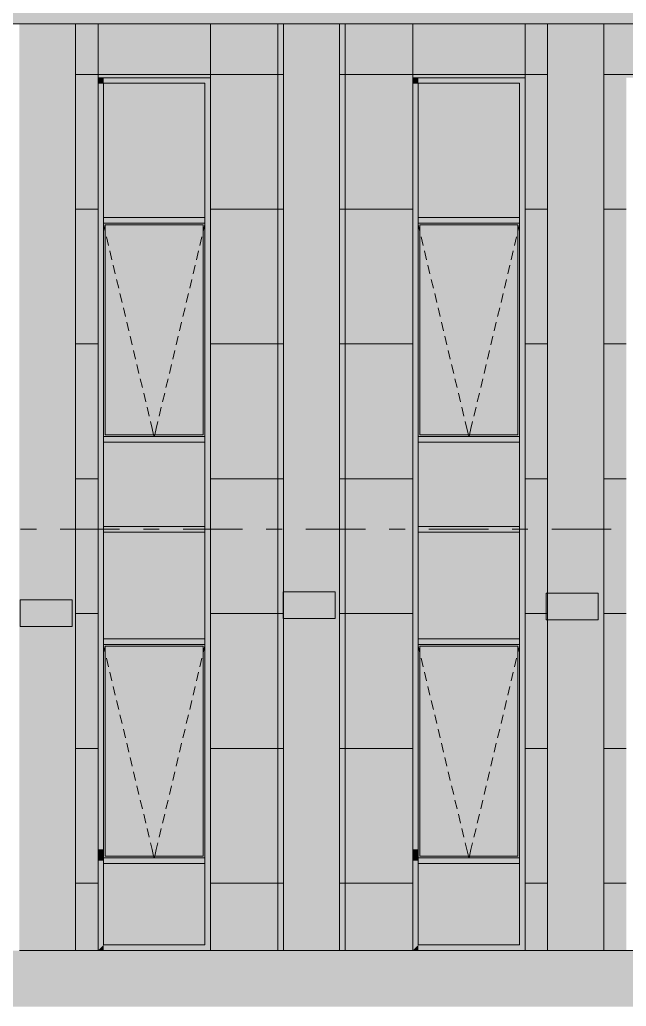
# Model space of a CAD drawing. Header units: millimetres. Extents: x 1499747 to 4230374, y -28481 to 441852.
# Drawn here: x 4028445 to 4033842, y 399932 to 408714 of the extents above; entities that cross this region are included whole.
import ezdxf

# ---------------------------------------------------------------- set-up
doc = ezdxf.new("R2010")
doc.units = ezdxf.units.MM
doc.header["$MEASUREMENT"] = 0
doc.layers.add('Чертеж и Рисунок', color=7, linetype='Continuous')

msp = doc.modelspace()

# ---------------------------------------------------------------- hatches: boundary and pattern name
at = {"layer": 'Чертеж и Рисунок', "linetype": 'Continuous', "lineweight": 0, "true_color": 0x2e2e2e}
for points in [[(4021241.97294, 409278.3857), (4021241.97294, 408678.46478), (4049941.96679, 408678.46478), (4049941.96679, 409264.08568), (4049943.16679, 409264.37568), (4049943.16679, 409278.3857)], [(4029191.73509, 408198.45405), (4029142.33501, 408198.45405), (4029142.33501, 408148.45397), (4029191.73509, 408148.45397)], [(4029191.73509, 408198.45405), (4029191.73509, 408148.45397), (4030091.73646, 408148.45397), (4030141.73654, 408198.45405)], [(4030141.73654, 407218.46255), (4030141.73654, 408198.45405), (4030091.73646, 408148.45397), (4030091.73646, 407218.46255)], [(4031991.73937, 408198.45405), (4031942.33929, 408198.45405), (4031942.33929, 408148.45397), (4031991.73937, 408148.45397)], [(4031991.73937, 408198.45405), (4031991.73937, 408148.45397), (4032891.74074, 408148.45397), (4032941.74082, 408198.45405)], [(4032891.74074, 408148.45397), (4032891.74074, 407218.46255), (4032941.74082, 407218.46255), (4032941.74082, 408198.45405)], [(4029191.73509, 408148.45397), (4029142.33501, 408148.45397), (4029142.33501, 407218.46255), (4029191.73509, 407218.46255)], [(4031991.73937, 408148.45397), (4031942.33929, 408148.45397), (4031942.33929, 407218.46255), (4031991.73937, 407218.46255)], [(4029191.73509, 407218.46255), (4029142.33501, 407218.46255), (4029142.33501, 406928.46211), (4029191.73509, 406928.46211)], [(4030141.73654, 406928.46211), (4030141.73654, 407218.46255), (4030091.73646, 407218.46255), (4030091.73646, 406928.46211)], [(4031991.73937, 407218.46255), (4031942.33929, 407218.46255), (4031942.33929, 406928.46211), (4031991.73937, 406928.46211)], [(4032891.74074, 407218.46255), (4032891.74074, 406928.46211), (4032941.74082, 406928.46211), (4032941.74082, 407218.46255)], [(4029191.73509, 406928.46211), (4029142.33501, 406928.46211), (4029142.33501, 406498.33145), (4029191.73509, 406498.33145)], [(4029191.73509, 406903.46207), (4030091.73646, 406903.46207), (4030091.73646, 406953.46214), (4029191.73509, 406953.46214)], [(4030141.73654, 404978.45913), (4030141.73654, 406928.46211), (4030091.73646, 406928.46211), (4030091.73646, 404978.45913)], [(4031991.73937, 406928.46211), (4031942.33929, 406928.46211), (4031942.33929, 406498.33145), (4031991.73937, 406498.33145)], [(4032891.74074, 406903.46207), (4032891.74074, 406953.46214), (4031991.73937, 406953.46214), (4031991.73937, 406903.46207)], [(4032891.74074, 406928.46211), (4032891.74074, 404978.45913), (4032941.74082, 404978.45913), (4032941.74082, 406928.46211)], [(4029191.73509, 406498.33145), (4029142.33501, 406498.33145), (4029142.33501, 404978.45913), (4029191.73509, 404978.45913)], [(4031991.73937, 406498.33145), (4031942.33929, 406498.33145), (4031942.33929, 404978.45913), (4031991.73937, 404978.45913)], [(4029191.73509, 404978.45913), (4029142.33501, 404978.45913), (4029142.33501, 404628.45859), (4029191.73509, 404628.45859)], [(4029191.73509, 405003.45917), (4029191.73509, 404953.45909), (4030091.73646, 404953.45909), (4030091.73646, 405003.45917)], [(4030141.73654, 404628.45859), (4030141.73654, 404978.45913), (4030091.73646, 404978.45913), (4030091.73646, 404628.45859)], [(4031991.73937, 404978.45913), (4031942.33929, 404978.45913), (4031942.33929, 404628.45859), (4031991.73937, 404628.45859)], [(4032891.74074, 404953.45909), (4032891.74074, 405003.45917), (4031991.73937, 405003.45917), (4031991.73937, 404953.45909)], [(4032891.74074, 404628.45859), (4032941.74082, 404628.45859), (4032941.74082, 404978.45913), (4032891.74074, 404978.45913)], [(4029191.73509, 404628.45859), (4029142.33501, 404628.45859), (4029142.33501, 404178.45791), (4029191.73509, 404178.45791)], [(4030141.73654, 404178.45791), (4030141.73654, 404628.45859), (4030091.73646, 404628.45859), (4030091.73646, 404178.45791)], [(4031991.73937, 404628.45859), (4031942.33929, 404628.45859), (4031942.33929, 404178.45791), (4031991.73937, 404178.45791)], [(4032891.74074, 404628.45859), (4032891.74074, 404178.45791), (4032941.74082, 404178.45791), (4032941.74082, 404628.45859)], [(4029191.73509, 404178.45791), (4029142.33501, 404178.45791), (4029142.33501, 403178.45638), (4029191.73509, 403178.45638)], [(4029191.73509, 404203.45794), (4029191.73509, 404153.45787), (4030091.73646, 404153.45787), (4030091.73646, 404203.45794)], [(4030141.73654, 403178.45638), (4030141.73654, 404178.45791), (4030091.73646, 404178.45791), (4030091.73646, 403178.45638)], [(4031991.73937, 404178.45791), (4031942.33929, 404178.45791), (4031942.33929, 403178.45638), (4031991.73937, 403178.45638)], [(4032891.74074, 404153.45787), (4032891.74074, 404203.45794), (4031991.73937, 404203.45794), (4031991.73937, 404153.45787)], [(4032891.74074, 403178.45638), (4032941.74082, 403178.45638), (4032941.74082, 404178.45791), (4032891.74074, 404178.45791)], [(4029191.73509, 403203.45642), (4029191.73509, 403153.45634), (4030091.73646, 403153.45634), (4030091.73646, 403203.45642)], [(4032891.74074, 403153.45634), (4032891.74074, 403203.45642), (4031991.73937, 403203.45642), (4031991.73937, 403153.45634)], [(4029191.73509, 403178.45638), (4029142.33501, 403178.45638), (4029142.33501, 402728.45569), (4029191.73509, 402728.45569)], [(4030141.73654, 402038.41464), (4030141.73654, 403178.45638), (4030091.73646, 403178.45638), (4030091.73646, 402038.41464)], [(4031991.73937, 403178.45638), (4031942.33929, 403178.45638), (4031942.33929, 402728.45569), (4031991.73937, 402728.45569)], [(4032891.74074, 403178.45638), (4032891.74074, 402038.41464), (4032941.74082, 402038.41464), (4032941.74082, 403178.45638)], [(4029191.73509, 402728.45569), (4029142.33501, 402728.45569), (4029142.33501, 402038.41464), (4029191.73509, 402038.41464)], [(4031991.73937, 402728.45569), (4031942.33929, 402728.45569), (4031942.33929, 402038.41464), (4031991.73937, 402038.41464)], [(4029191.73509, 402038.41464), (4029142.33501, 402038.41464), (4029142.33501, 401328.41355), (4029191.73509, 401328.41355)], [(4030141.73654, 401228.4134), (4030141.73654, 402038.41464), (4030091.73646, 402038.41464), (4030091.73646, 401228.4134)], [(4031991.73937, 402038.41464), (4031942.33929, 402038.41464), (4031942.33929, 401328.41355), (4031991.73937, 401328.41355)], [(4032891.74074, 402038.41464), (4032891.74074, 401228.4134), (4032941.74082, 401228.4134), (4032941.74082, 402038.41464)], [(4029191.73509, 401328.41355), (4029142.33501, 401328.41355), (4029142.33501, 401228.4134), (4029191.73509, 401228.4134)], [(4031991.73937, 401328.41355), (4031942.33929, 401328.41355), (4031942.33929, 401228.4134), (4031991.73937, 401228.4134)], [(4029191.73509, 401228.4134), (4029142.33501, 401228.4134), (4029142.33501, 400429.01218), (4029191.73509, 400478.41225)], [(4029191.73509, 401253.41344), (4029191.73509, 401203.41336), (4030091.73646, 401203.41336), (4030091.73646, 401253.41344)], [(4030141.73654, 401228.4134), (4030091.73646, 401228.4134), (4030091.73646, 400478.41225), (4030141.73654, 400428.41218)], [(4031991.73937, 401228.4134), (4031942.33929, 401228.4134), (4031942.33929, 400429.01218), (4031991.73937, 400478.41225)], [(4032891.74074, 401203.41336), (4032891.74074, 401253.41344), (4031991.73937, 401253.41344), (4031991.73937, 401203.41336)], [(4032891.74074, 401228.4134), (4032891.74074, 400478.41225), (4032941.74082, 400428.41218), (4032941.74082, 401228.4134)], [(4029142.33501, 400429.01218), (4029142.33501, 400428.41218), (4029191.73509, 400428.41218), (4029191.73509, 400478.41225)], [(4029191.73509, 400428.41218), (4030141.73654, 400428.41218), (4030091.73646, 400478.41225), (4029191.73509, 400478.41225)], [(4031942.33929, 400429.01218), (4031942.33929, 400428.41218), (4031991.73937, 400428.41218), (4031991.73937, 400478.41225)], [(4031991.73937, 400478.41225), (4031991.73937, 400428.41218), (4032941.74082, 400428.41218), (4032891.74074, 400478.41225)]]:
    msp.add_hatch(color=250, dxfattribs=at).paths.add_polyline_path(points)
at = {"layer": 'Чертеж и Рисунок', "linetype": 'Continuous', "lineweight": 0, "true_color": 0xffffff}
for points in [[(4028442.03394, 408678.46478), (4028442.03394, 400428.41218), (4028942.03471, 400428.41218), (4028942.03471, 408678.46478)], [(4028942.03471, 400428.41218), (4029142.33501, 400428.41218), (4029142.33501, 408198.45405), (4030142.33654, 408198.45405), (4030142.33654, 400428.41218), (4030792.03753, 400428.41218), (4030792.03753, 408678.46478), (4028942.03471, 408678.46478)], [(4030792.03753, 408678.46478), (4030792.03753, 400428.41218), (4031292.0383, 400428.41218), (4031292.0383, 408678.46478)], [(4031292.0383, 408678.46478), (4031292.0383, 400428.41218), (4031942.33929, 400428.41218), (4031942.33929, 408198.45405), (4032942.34082, 408198.45405), (4032942.34082, 400428.41218), (4033142.24112, 400428.41218), (4033142.24112, 408678.46478)], [(4033142.24112, 408678.46478), (4033142.24112, 400428.41218), (4033642.24189, 400428.41218), (4033642.24189, 408678.46478)], [(4033642.24189, 400428.41218), (4033842.54219, 400428.41218), (4033842.54219, 408198.45405), (4034842.54372, 408198.45405), (4034842.54372, 400428.41218), (4035541.34479, 400428.41218), (4035541.34479, 408678.46478), (4033642.24189, 408678.46478)], [(4028448.93395, 403313.41658), (4028910.73466, 403313.41658), (4028910.73466, 403549.12694), (4028448.93395, 403549.12694)], [(4030790.23753, 403384.84669), (4031252.03824, 403384.84669), (4031252.03824, 403620.55705), (4030790.23753, 403620.55705)], [(4033130.34111, 403373.26668), (4033592.14181, 403373.26668), (4033592.14181, 403608.97704), (4033130.34111, 403608.97704)]]:
    msp.add_hatch(color=7, dxfattribs=at).paths.add_polyline_path(points)
at = {"layer": 'Чертеж и Рисунок', "linetype": 'Continuous', "lineweight": 0, "true_color": 0x84adf9}
for points in [[(4029191.73509, 408148.45397), (4029191.73509, 406953.46214), (4030091.73646, 406953.46214), (4030091.73646, 408148.45397)], [(4031991.73937, 406953.46214), (4032891.74074, 406953.46214), (4032891.74074, 407218.46255), (4032891.74074, 408148.45397), (4031991.73937, 408148.45397)], [(4029206.73511, 405018.45919), (4030076.73644, 405018.45919), (4030076.73644, 406888.46205), (4029206.73511, 406888.46205)], [(4032006.73939, 405018.45919), (4032876.74072, 405018.45919), (4032876.74072, 406888.46205), (4032006.73939, 406888.46205)], [(4029191.73509, 404953.45909), (4029191.73509, 404628.45859), (4030091.73646, 404628.45859), (4030091.73646, 404953.45909)], [(4031991.73937, 404953.45909), (4031991.73937, 404628.45859), (4032891.74074, 404628.45859), (4032891.74074, 404953.45909)], [(4029191.73509, 404628.45859), (4029191.73509, 404203.45794), (4030091.73646, 404203.45794), (4030091.73646, 404628.45859)], [(4032891.74074, 404628.45859), (4031991.73937, 404628.45859), (4031991.73937, 404203.45794), (4032891.74074, 404203.45794)], [(4029191.73509, 404153.45787), (4029191.73509, 403203.45642), (4030091.73646, 403203.45642), (4030091.73646, 404153.45787)], [(4031991.73937, 404153.45787), (4031991.73937, 403203.45642), (4032891.74074, 403203.45642), (4032891.74074, 404153.45787)], [(4029206.73511, 401268.41346), (4030076.73644, 401268.41346), (4030076.73644, 403138.45632), (4029206.73511, 403138.45632)], [(4032006.73939, 401268.41346), (4032876.74072, 401268.41346), (4032876.74072, 403138.45632), (4032006.73939, 403138.45632)], [(4029191.73509, 400478.41225), (4030091.73646, 400478.41225), (4030091.73646, 401203.41336), (4029191.73509, 401203.41336)], [(4032891.74074, 401203.41336), (4031991.73937, 401203.41336), (4031991.73937, 400478.41225), (4032891.74074, 400478.41225)]]:
    msp.add_hatch(color=161, dxfattribs=at).paths.add_polyline_path(points)
at = {"layer": 'Чертеж и Рисунок', "linetype": 'Continuous', "lineweight": 0, "true_color": 0xf7fdff}
for points in [[(4029191.73509, 406903.46207), (4029191.73509, 406498.33145), (4029191.73509, 405003.45917), (4029206.73511, 405018.45919), (4029206.73511, 406888.46205)], [(4029191.73509, 406903.46207), (4029206.73511, 406888.46205), (4030076.73644, 406888.46205), (4030091.73646, 406903.46207)], [(4030076.73644, 405018.45919), (4030091.73646, 405003.45917), (4030091.73646, 406903.46207), (4030076.73644, 406888.46205)], [(4031991.73937, 406903.46207), (4031991.73937, 406498.33145), (4031991.73937, 405003.45917), (4032006.73939, 405018.45919), (4032006.73939, 406888.46205)], [(4032891.74074, 406903.46207), (4031991.73937, 406903.46207), (4032006.73939, 406888.46205), (4032876.74072, 406888.46205)], [(4032876.74072, 405018.45919), (4032891.74074, 405003.45917), (4032891.74074, 406903.46207), (4032876.74072, 406888.46205)], [(4029206.73511, 405018.45919), (4029191.73509, 405003.45917), (4030091.73646, 405003.45917), (4030076.73644, 405018.45919)], [(4031991.73937, 405003.45917), (4032891.74074, 405003.45917), (4032876.74072, 405018.45919), (4032006.73939, 405018.45919)], [(4029206.73511, 403138.45632), (4029191.73509, 403153.45634), (4029191.73509, 401328.41355), (4029191.73509, 401253.41344), (4029206.73511, 401268.41346)], [(4030091.73646, 403153.45634), (4029191.73509, 403153.45634), (4029206.73511, 403138.45632), (4030076.73644, 403138.45632)], [(4030076.73644, 403138.45632), (4030076.73644, 401268.41346), (4030091.73646, 401253.41344), (4030091.73646, 402038.41464), (4030091.73646, 403153.45634)], [(4032006.73939, 403138.45632), (4031991.73937, 403153.45634), (4031991.73937, 401328.41355), (4031991.73937, 401253.41344), (4032006.73939, 401268.41346)], [(4032891.74074, 403153.45634), (4031991.73937, 403153.45634), (4032006.73939, 403138.45632), (4032876.74072, 403138.45632)], [(4032876.74072, 403138.45632), (4032876.74072, 401268.41346), (4032891.74074, 401253.41344), (4032891.74074, 402038.41464), (4032891.74074, 403153.45634)], [(4029206.73511, 401268.41346), (4029191.73509, 401253.41344), (4030091.73646, 401253.41344), (4030076.73644, 401268.41346)], [(4031991.73937, 401253.41344), (4032891.74074, 401253.41344), (4032876.74072, 401268.41346), (4032006.73939, 401268.41346)]]:
    msp.add_hatch(color=7, dxfattribs=at).paths.add_polyline_path(points)
at = {"layer": 'Чертеж и Рисунок', "linetype": 'Continuous', "lineweight": 0, "true_color": 0x7f7f7f}
for points in [[(4030141.73654, 404018.45766), (4030142.33654, 404018.45766), (4030142.33654, 404178.45791), (4030141.73654, 404178.45791)], [(4032941.74082, 404178.45791), (4032941.74082, 404018.45766), (4032942.34082, 404018.45766), (4032942.34082, 404178.45791)]]:
    msp.add_hatch(color=8, dxfattribs=at).paths.add_polyline_path(points)
at = {"layer": 'Чертеж и Рисунок', "linetype": 'Continuous', "lineweight": 0, "true_color": 0x606060}
for points in [[(4030142.33654, 404018.45766), (4030141.73654, 404018.45766), (4030141.73654, 403178.45638), (4030142.33654, 403178.45638)], [(4032941.74082, 404018.45766), (4032941.74082, 402778.45577), (4032942.34082, 402778.45577), (4032942.34082, 404018.45766)]]:
    msp.add_hatch(color=251, dxfattribs=at).paths.add_polyline_path(points)
at = {"layer": 'Чертеж и Рисунок', "linetype": 'Continuous', "lineweight": 0, "true_color": 0xbc9a89}
msp.add_hatch(color=33, dxfattribs=at).paths.add_polyline_path([(4021741.89371, 399928.41141), (4044991.95923, 399928.41141), (4044991.95923, 400428.41218), (4021741.89371, 400428.41218)])

# ---------------------------------------------------------------- linework, layer by layer
at = {"layer": 'Чертеж и Рисунок', "color": 7, "linetype": 'Continuous', "lineweight": 5}
for points in [[(4021241.97294, 408678.46478), (4049941.96679, 408678.46478)], [(4028942.03471, 400428.41218), (4028942.03471, 408678.46478)], [(4030792.03753, 400428.41218), (4030792.03753, 408678.46478)], [(4031292.0383, 400428.41218), (4031292.0383, 408678.46478)], [(4033142.24112, 400428.41218), (4033142.24112, 408678.46478)], [(4033642.24189, 400428.41218), (4033642.24189, 408678.46478)], [(4029142.33501, 408198.45405), (4030142.33654, 408198.45405)], [(4030142.33654, 408198.45405), (4030142.33654, 400428.41218)], [(4031942.33929, 408198.45405), (4032942.34082, 408198.45405)], [(4032942.34082, 408198.45405), (4032942.34082, 400428.41218)], [(4029191.73509, 408148.45397), (4029142.33501, 408148.45397)], [(4030091.73646, 408148.45397), (4029191.73509, 408148.45397)], [(4029191.73509, 408148.45397), (4029191.73509, 407218.46255)], [(4030091.73646, 407218.46255), (4030091.73646, 408148.45397)], [(4031991.73937, 408148.45397), (4031942.33929, 408148.45397)], [(4032891.74074, 408148.45397), (4031991.73937, 408148.45397)], [(4031991.73937, 408148.45397), (4031991.73937, 407218.46255)], [(4032891.74074, 407218.46255), (4032891.74074, 408148.45397)], [(4029191.73509, 407218.46255), (4029191.73509, 406928.46211)], [(4030091.73646, 406953.46214), (4030091.73646, 407218.46255)], [(4031991.73937, 407218.46255), (4031991.73937, 406928.46211)], [(4032891.74074, 406953.46214), (4032891.74074, 407218.46255)], [(4029191.73509, 406953.46214), (4030091.73646, 406953.46214)], [(4029191.73509, 406928.46211), (4029191.73509, 406498.33145)], [(4029191.73509, 406903.46207), (4030091.73646, 406903.46207)], [(4029206.73511, 406888.46205), (4030076.73644, 406888.46205)], [(4029206.73511, 405018.45919), (4029206.73511, 406888.46205)], [(4030076.73644, 406888.46205), (4030076.73644, 405018.45919)], [(4030091.73646, 406928.46211), (4030091.73646, 406953.46214)], [(4030091.73646, 406903.46207), (4030091.73646, 406928.46211)], [(4030091.73646, 405003.45917), (4030091.73646, 406903.46207)], [(4031991.73937, 406953.46214), (4032891.74074, 406953.46214)], [(4031991.73937, 406928.46211), (4031991.73937, 406498.33145)], [(4031991.73937, 406903.46207), (4032891.74074, 406903.46207)], [(4032006.73939, 406888.46205), (4032876.74072, 406888.46205)], [(4032006.73939, 405018.45919), (4032006.73939, 406888.46205)], [(4032876.74072, 406888.46205), (4032876.74072, 405018.45919)], [(4032891.74074, 406928.46211), (4032891.74074, 406953.46214)], [(4032891.74074, 406903.46207), (4032891.74074, 406928.46211)], [(4032891.74074, 405003.45917), (4032891.74074, 406903.46207)], [(4029191.73509, 406498.33145), (4029191.73509, 404978.45913)], [(4031991.73937, 406498.33145), (4031991.73937, 404978.45913)], [(4029191.73509, 405003.45917), (4030091.73646, 405003.45917)], [(4029191.73509, 404978.45913), (4029191.73509, 404628.45859)], [(4029191.73509, 404953.45909), (4030091.73646, 404953.45909)], [(4030076.73644, 405018.45919), (4029206.73511, 405018.45919)], [(4030091.73646, 404978.45913), (4030091.73646, 405003.45917)], [(4030091.73646, 404953.45909), (4030091.73646, 404978.45913)], [(4030091.73646, 404628.45859), (4030091.73646, 404953.45909)], [(4031991.73937, 405003.45917), (4032891.74074, 405003.45917)], [(4031991.73937, 404978.45913), (4031991.73937, 404628.45859)], [(4031991.73937, 404953.45909), (4032891.74074, 404953.45909)], [(4032876.74072, 405018.45919), (4032006.73939, 405018.45919)], [(4032891.74074, 404978.45913), (4032891.74074, 405003.45917)], [(4032891.74074, 404953.45909), (4032891.74074, 404978.45913)], [(4032891.74074, 404628.45859), (4032891.74074, 404953.45909)], [(4029191.73509, 404628.45859), (4029191.73509, 404178.45791)], [(4030091.73646, 404203.45794), (4030091.73646, 404628.45859)], [(4031991.73937, 404628.45859), (4031991.73937, 404178.45791)], [(4032891.74074, 404203.45794), (4032891.74074, 404628.45859)], [(4029191.73509, 404203.45794), (4030091.73646, 404203.45794)], [(4029191.73509, 404178.45791), (4029191.73509, 403178.45638)], [(4030091.73646, 404178.45791), (4030091.73646, 404203.45794)], [(4030091.73646, 404153.45787), (4030091.73646, 404178.45791)], [(4030141.73654, 404178.45791), (4030142.33654, 404178.45791)], [(4031991.73937, 404203.45794), (4032891.74074, 404203.45794)], [(4031991.73937, 404178.45791), (4031991.73937, 403178.45638)], [(4032891.74074, 404178.45791), (4032891.74074, 404203.45794)], [(4032891.74074, 404153.45787), (4032891.74074, 404178.45791)], [(4032941.74082, 404178.45791), (4032942.34082, 404178.45791)], [(4029191.73509, 404153.45787), (4030091.73646, 404153.45787)], [(4030091.73646, 403203.45642), (4030091.73646, 404153.45787)], [(4031991.73937, 404153.45787), (4032891.74074, 404153.45787)], [(4032891.74074, 403203.45642), (4032891.74074, 404153.45787)], [(4028448.93395, 403313.41658), (4028448.93395, 403549.12694)], [(4028448.93395, 403549.12694), (4028910.73466, 403549.12694)], [(4028910.73466, 403549.12694), (4028910.73466, 403313.41658)], [(4030790.23753, 403384.84669), (4030790.23753, 403620.55705)], [(4030790.23753, 403620.55705), (4031252.03824, 403620.55705)], [(4031252.03824, 403620.55705), (4031252.03824, 403384.84669)], [(4033130.34111, 403373.26668), (4033130.34111, 403608.97704)], [(4033130.34111, 403608.97704), (4033592.14181, 403608.97704)], [(4033592.14181, 403608.97704), (4033592.14181, 403373.26668)], [(4031252.03824, 403384.84669), (4030790.23753, 403384.84669)], [(4033592.14181, 403373.26668), (4033130.34111, 403373.26668)], [(4028910.73466, 403313.41658), (4028448.93395, 403313.41658)], [(4029191.73509, 403203.45642), (4030091.73646, 403203.45642)], [(4030091.73646, 403178.45638), (4030091.73646, 403203.45642)], [(4031991.73937, 403203.45642), (4032891.74074, 403203.45642)], [(4032891.74074, 403178.45638), (4032891.74074, 403203.45642)], [(4029191.73509, 403178.45638), (4029191.73509, 402728.45569)], [(4029191.73509, 403153.45634), (4030091.73646, 403153.45634)], [(4029206.73511, 403138.45632), (4030076.73644, 403138.45632)], [(4029206.73511, 401268.41346), (4029206.73511, 403138.45632)], [(4030076.73644, 403138.45632), (4030076.73644, 401268.41346)], [(4030091.73646, 403153.45634), (4030091.73646, 403178.45638)], [(4030091.73646, 402038.41464), (4030091.73646, 403153.45634)], [(4031991.73937, 403178.45638), (4031991.73937, 402728.45569)], [(4031991.73937, 403153.45634), (4032891.74074, 403153.45634)], [(4032006.73939, 403138.45632), (4032876.74072, 403138.45632)], [(4032006.73939, 401268.41346), (4032006.73939, 403138.45632)], [(4032876.74072, 403138.45632), (4032876.74072, 401268.41346)], [(4032891.74074, 403153.45634), (4032891.74074, 403178.45638)], [(4032891.74074, 402038.41464), (4032891.74074, 403153.45634)], [(4029191.73509, 402728.45569), (4029191.73509, 402038.41464)], [(4031991.73937, 402728.45569), (4031991.73937, 402038.41464)], [(4029191.73509, 402038.41464), (4029191.73509, 401328.41355)], [(4030091.73646, 401253.41344), (4030091.73646, 402038.41464)], [(4031991.73937, 402038.41464), (4031991.73937, 401328.41355)], [(4032891.74074, 401253.41344), (4032891.74074, 402038.41464)], [(4029191.73509, 401328.41355), (4029191.73509, 401228.4134)], [(4030076.73644, 401268.41346), (4029206.73511, 401268.41346)], [(4031991.73937, 401328.41355), (4031991.73937, 401228.4134)], [(4032876.74072, 401268.41346), (4032006.73939, 401268.41346)], [(4029191.73509, 401253.41344), (4030091.73646, 401253.41344)], [(4029191.73509, 401228.4134), (4029191.73509, 400478.41225)], [(4029191.73509, 401203.41336), (4030091.73646, 401203.41336)], [(4030091.73646, 401228.4134), (4030091.73646, 401253.41344)], [(4030091.73646, 400478.41225), (4030091.73646, 401228.4134)], [(4031991.73937, 401253.41344), (4032891.74074, 401253.41344)], [(4031991.73937, 401228.4134), (4031991.73937, 400478.41225)], [(4031991.73937, 401203.41336), (4032891.74074, 401203.41336)], [(4032891.74074, 401228.4134), (4032891.74074, 401253.41344)], [(4032891.74074, 400478.41225), (4032891.74074, 401228.4134)], [(4029191.73509, 400478.41225), (4030091.73646, 400478.41225)], [(4031991.73937, 400478.41225), (4032891.74074, 400478.41225)], [(4028442.03394, 400428.41218), (4028942.03471, 400428.41218)], [(4028942.03471, 400428.41218), (4030792.03753, 400428.41218)], [(4030792.03753, 400428.41218), (4031292.0383, 400428.41218)], [(4031292.0383, 400428.41218), (4033142.24112, 400428.41218)], [(4033142.24112, 400428.41218), (4033642.24189, 400428.41218)], [(4033642.24189, 400428.41218), (4035541.34479, 400428.41218)]]:
    msp.add_lwpolyline(points, dxfattribs=at)
at = {"layer": 'Чертеж и Рисунок', "color": 1, "linetype": 'Continuous', "lineweight": 0}
for points in [[(4028452.13396, 408678.46478), (4028593.23417, 408678.46478)], [(4028804.9345, 408678.46478), (4029334.13531, 408678.46478)], [(4029545.73563, 408678.46478), (4029686.83585, 408678.46478)], [(4029898.53617, 408678.46478), (4030427.73698, 408678.46478)], [(4030639.3373, 408678.46478), (4030780.43752, 408678.46478)], [(4030992.13784, 408678.46478), (4031521.33865, 408678.46478)], [(4031732.93897, 408678.46478), (4031874.13919, 408678.46478)], [(4032085.73951, 408678.46478), (4032614.94032, 408678.46478)], [(4032826.64064, 408678.46478), (4032967.74086, 408678.46478)], [(4033179.34118, 408678.46478), (4033708.54199, 408678.46478)], [(4028452.13396, 404178.45791), (4028593.23417, 404178.45791)], [(4028804.9345, 404178.45791), (4029334.13531, 404178.45791)], [(4029545.73563, 404178.45791), (4029686.83585, 404178.45791)], [(4029898.53617, 404178.45791), (4030427.73698, 404178.45791)], [(4030639.3373, 404178.45791), (4030780.43752, 404178.45791)], [(4030992.13784, 404178.45791), (4031521.33865, 404178.45791)], [(4031732.93897, 404178.45791), (4031874.13919, 404178.45791)], [(4032085.73951, 404178.45791), (4032614.94032, 404178.45791)], [(4032826.64064, 404178.45791), (4032967.74086, 404178.45791)], [(4033179.34118, 404178.45791), (4033708.54199, 404178.45791)], [(4028452.13396, 400428.41218), (4028593.23417, 400428.41218)], [(4028804.9345, 400428.41218), (4029334.13531, 400428.41218)], [(4029545.73563, 400428.41218), (4029686.83585, 400428.41218)], [(4029898.53617, 400428.41218), (4030427.73698, 400428.41218)], [(4030639.3373, 400428.41218), (4030780.43752, 400428.41218)], [(4030992.13784, 400428.41218), (4031521.33865, 400428.41218)], [(4031732.93897, 400428.41218), (4031874.13919, 400428.41218)], [(4032085.73951, 400428.41218), (4032614.94032, 400428.41218)], [(4032826.64064, 400428.41218), (4032967.74086, 400428.41218)], [(4033179.34118, 400428.41218), (4033708.54199, 400428.41218)]]:
    msp.add_lwpolyline(points, dxfattribs=at)
at = {"layer": 'Чертеж и Рисунок', "color": 253, "linetype": 'Continuous', "lineweight": 5, "true_color": 0xaaaaaa}
for points in [[(4029142.33501, 408676.20478), (4029142.33501, 408198.45405)], [(4030141.73654, 408676.37478), (4030141.73654, 408198.49405)], [(4030742.33746, 408676.47478), (4030742.33746, 400428.41218)], [(4031342.33837, 408676.58478), (4031342.33837, 400428.41218)], [(4031942.33929, 408676.68478), (4031942.33929, 408198.45405)], [(4032941.74082, 408676.85478), (4032941.74082, 408198.48405)], [(4030792.03753, 408228.15409), (4028942.03471, 408228.17409)], [(4029142.33501, 408198.45405), (4029142.33501, 400428.41218)], [(4030141.73654, 408198.49405), (4030141.73654, 400428.41218)], [(4033142.24112, 408228.13409), (4031292.0383, 408228.14409)], [(4031942.33929, 408198.45405), (4031942.33929, 400428.41218)], [(4032941.74082, 408198.48405), (4032941.74082, 400428.41218)], [(4035541.34479, 408228.11409), (4033642.24189, 408228.12409)], [(4028942.03471, 407028.23226), (4029141.63501, 407028.23226)], [(4030141.73654, 407028.23226), (4030142.33654, 407028.23226)], [(4030142.33654, 407028.23226), (4030792.03753, 407028.23226)], [(4031292.0383, 407028.23226), (4031941.63929, 407028.23226)], [(4032941.74082, 407028.23226), (4032942.34082, 407028.23226)], [(4032942.34082, 407028.23226), (4033142.24112, 407028.23226)], [(4033642.24189, 407028.23226), (4033841.54219, 407028.23226)], [(4028942.03471, 405828.23043), (4029141.63501, 405828.23043)], [(4030141.73654, 405828.23043), (4030142.33654, 405828.23043)], [(4030142.33654, 405828.23043), (4030792.03753, 405828.23043)], [(4031292.0383, 405828.23043), (4031941.63929, 405828.23043)], [(4032941.74082, 405828.23043), (4032942.34082, 405828.23043)], [(4032942.34082, 405828.23043), (4033142.24112, 405828.23043)], [(4033642.24189, 405828.23043), (4033841.54219, 405828.23043)], [(4028942.03471, 404628.22859), (4029141.63501, 404628.22859)], [(4030141.73654, 404628.22859), (4030142.33654, 404628.22859)], [(4030142.33654, 404628.22859), (4030792.03753, 404628.22859)], [(4031292.0383, 404628.22859), (4031941.63929, 404628.22859)], [(4032941.74082, 404628.22859), (4032942.34082, 404628.22859)], [(4032942.34082, 404628.22859), (4033142.24112, 404628.22859)], [(4033642.24189, 404628.22859), (4033841.54219, 404628.22859)], [(4028942.03471, 403428.22676), (4029141.63501, 403428.22676)], [(4030141.73654, 403428.22676), (4030142.33654, 403428.22676)], [(4030142.33654, 403428.22676), (4030792.03753, 403428.22676)], [(4031292.0383, 403428.22676), (4031941.63929, 403428.22676)], [(4032941.74082, 403428.22676), (4032942.34082, 403428.22676)], [(4032942.34082, 403428.22676), (4033142.24112, 403428.22676)], [(4033642.24189, 403428.22676), (4033841.54219, 403428.22676)], [(4028942.03471, 402228.21493), (4029141.63501, 402228.21493)], [(4030141.73654, 402228.21493), (4030142.33654, 402228.21493)], [(4030142.33654, 402228.21493), (4030792.03753, 402228.21493)], [(4031292.0383, 402228.21493), (4031941.63929, 402228.21493)], [(4032941.74082, 402228.21493), (4032942.34082, 402228.21493)], [(4032942.34082, 402228.21493), (4033142.24112, 402228.21493)], [(4033642.24189, 402228.21493), (4033841.54219, 402228.21493)], [(4028942.03471, 401028.21309), (4029141.63501, 401028.21309)], [(4030141.73654, 401028.21309), (4030142.33654, 401028.21309)], [(4030142.33654, 401028.21309), (4030792.03753, 401028.21309)], [(4031292.0383, 401028.21309), (4031941.63929, 401028.21309)], [(4032941.74082, 401028.21309), (4032942.34082, 401028.21309)], [(4032942.34082, 401028.21309), (4033142.24112, 401028.21309)], [(4033642.24189, 401028.21309), (4033841.54219, 401028.21309)]]:
    msp.add_lwpolyline(points, dxfattribs=at)
at = {"layer": 'Чертеж и Рисунок', "color": 23, "linetype": 'Continuous', "lineweight": 5, "true_color": 0xbf8080}
for points in [[(4029191.73509, 406887.47204), (4029205.23511, 406830.64196)], [(4030091.73646, 406887.47204), (4030078.13644, 406830.64196)], [(4031991.73937, 406887.47204), (4032005.33939, 406830.64196)], [(4032891.74074, 406887.47204), (4032878.24072, 406830.64196)], [(4029216.83513, 406782.00188), (4029235.33516, 406704.18176)], [(4030066.53643, 406782.00188), (4030048.0364, 406704.18176)], [(4032016.93941, 406782.00188), (4032035.43943, 406704.18176)], [(4032866.6407, 406782.00188), (4032848.14068, 406704.18176)], [(4029246.93517, 406655.54169), (4029265.4352, 406577.72157)], [(4030036.43638, 406655.54169), (4030017.93635, 406577.72157)], [(4032047.03945, 406655.54169), (4032065.53948, 406577.72157)], [(4032836.54066, 406655.54169), (4032817.94063, 406577.72157)], [(4029277.03522, 406529.0815), (4029295.63525, 406451.26138)], [(4030006.33633, 406529.0815), (4029987.73631, 406451.26138)], [(4032077.1395, 406529.0815), (4032095.73953, 406451.26138)], [(4032806.44061, 406529.0815), (4032787.84058, 406451.26138)], [(4029307.23527, 406402.6213), (4029325.73529, 406324.79118)], [(4029976.23629, 406402.6213), (4029957.63626, 406324.79118)], [(4032107.23954, 406402.6213), (4032125.83957, 406324.79118)], [(4032776.24057, 406402.6213), (4032757.74054, 406324.79118)], [(4029337.33531, 406276.16111), (4029355.83534, 406198.33099)], [(4029946.03624, 406276.16111), (4029927.53621, 406198.33099)], [(4032137.43959, 406276.16111), (4032155.93962, 406198.33099)], [(4032746.14052, 406276.16111), (4032727.64049, 406198.33099)], [(4029367.43536, 406149.69092), (4029385.93539, 406071.8708)], [(4029915.9362, 406149.69092), (4029897.43617, 406071.8708)], [(4032167.53964, 406149.69092), (4032186.03966, 406071.8708)], [(4032716.04047, 406149.69092), (4032697.44044, 406071.8708)], [(4029397.5354, 406023.23072), (4029416.13543, 405945.4106)], [(4029885.83615, 406023.23072), (4029867.23612, 405945.4106)], [(4032197.63968, 406023.23072), (4032216.23971, 405945.4106)], [(4032685.94043, 406023.23072), (4032667.3404, 405945.4106)], [(4029427.73545, 405896.77053), (4029446.23548, 405818.95041)], [(4029855.6361, 405896.77053), (4029837.13607, 405818.95041)], [(4032227.73973, 405896.77053), (4032246.33976, 405818.95041)], [(4032655.74038, 405896.77053), (4032637.24035, 405818.95041)], [(4029457.8355, 405770.31034), (4029476.33552, 405692.49022)], [(4029825.53606, 405770.31034), (4029807.03603, 405692.49022)], [(4032257.93977, 405770.31034), (4032276.4398, 405692.49022)], [(4032625.64034, 405770.31034), (4032607.14031, 405692.49022)], [(4029487.93554, 405643.85014), (4029506.43557, 405566.03003)], [(4029795.43601, 405643.85014), (4029776.93598, 405566.03003)], [(4032288.03982, 405643.85014), (4032306.53985, 405566.03003)], [(4032595.54029, 405643.85014), (4032576.94026, 405566.03003)], [(4029518.03559, 405517.38995), (4029536.63562, 405439.56983)], [(4029765.33597, 405517.38995), (4029746.73594, 405439.56983)], [(4032318.13987, 405517.38995), (4032336.73989, 405439.56983)], [(4032565.44024, 405517.38995), (4032546.84021, 405439.56983)], [(4029548.23563, 405390.92976), (4029566.73566, 405313.09964)], [(4029735.13592, 405390.92976), (4029716.63589, 405313.09964)], [(4032348.23991, 405390.92976), (4032366.83994, 405313.09964)], [(4032535.2402, 405390.92976), (4032516.74017, 405313.09964)], [(4029578.33568, 405264.46956), (4029596.83571, 405186.63945)], [(4029705.03587, 405264.46956), (4029686.53584, 405186.63945)], [(4032378.43996, 405264.46956), (4032396.93999, 405186.63945)], [(4032505.14015, 405264.46956), (4032486.64012, 405186.63945)], [(4029608.43573, 405137.99937), (4029623.13575, 405076.27928)], [(4029674.93583, 405137.99937), (4029660.2358, 405076.27928)], [(4032408.54, 405137.99937), (4032423.24003, 405076.27928)], [(4032475.04011, 405137.99937), (4032460.34008, 405076.27928)], [(4029623.13575, 405076.27928), (4029636.93577, 405018.45919)], [(4029660.2358, 405076.27928), (4029646.43578, 405018.45919)], [(4032423.24003, 405076.27928), (4032437.04005, 405018.45919)], [(4032460.34008, 405076.27928), (4032446.54006, 405018.45919)], [(4029636.93577, 405018.45919), (4029640.53577, 405003.45917)], [(4029646.43578, 405018.45919), (4029642.83578, 405003.45917)], [(4032437.04005, 405018.45919), (4032440.54005, 405003.45917)], [(4032446.54006, 405018.45919), (4032442.94006, 405003.45917)], [(4029191.73509, 403137.46631), (4029205.23511, 403080.63623)], [(4030091.73646, 403137.46631), (4030078.13644, 403080.63623)], [(4031991.73937, 403137.46631), (4032005.33939, 403080.63623)], [(4032891.74074, 403137.46631), (4032878.24072, 403080.63623)], [(4029216.83513, 403031.99615), (4029235.33516, 402954.17603)], [(4030066.53643, 403031.99615), (4030048.0364, 402954.17603)], [(4032016.93941, 403031.99615), (4032035.43943, 402954.17603)], [(4032866.6407, 403031.99615), (4032848.14068, 402954.17603)], [(4029246.93517, 402905.53596), (4029265.4352, 402827.71584)], [(4030036.43638, 402905.53596), (4030017.93635, 402827.71584)], [(4032047.03945, 402905.53596), (4032065.53948, 402827.71584)], [(4032836.54066, 402905.53596), (4032817.94063, 402827.71584)], [(4029277.03522, 402779.07577), (4029295.63525, 402701.25565)], [(4030006.33633, 402779.07577), (4029987.73631, 402701.25565)], [(4032077.1395, 402779.07577), (4032095.73953, 402701.25565)], [(4032806.44061, 402779.07577), (4032787.84058, 402701.25565)], [(4029307.23527, 402652.61557), (4029325.73529, 402574.79546)], [(4029976.23629, 402652.61557), (4029957.63626, 402574.79546)], [(4032107.23954, 402652.61557), (4032125.83957, 402574.79546)], [(4032776.24057, 402652.61557), (4032757.74054, 402574.79546)], [(4029337.33531, 402526.15538), (4029355.83534, 402448.31526)], [(4029946.03624, 402526.15538), (4029927.53621, 402448.31526)], [(4032137.43959, 402526.15538), (4032155.93962, 402448.31526)], [(4032746.14052, 402526.15538), (4032727.64049, 402448.31526)], [(4029367.43536, 402399.71519), (4029385.93539, 402321.91507)], [(4029915.9362, 402399.71519), (4029897.43617, 402321.91507)], [(4032167.53964, 402399.71519), (4032186.03966, 402321.91507)], [(4032716.04047, 402399.71519), (4032697.44044, 402321.91507)], [(4029397.5354, 402273.21499), (4029416.13543, 402195.41488)], [(4029885.83615, 402273.21499), (4029867.23612, 402195.41488)], [(4032197.63968, 402273.21499), (4032216.23971, 402195.41488)], [(4032685.94043, 402273.21499), (4032667.3404, 402195.41488)], [(4029427.73545, 402146.8148), (4029446.23548, 402068.91468)], [(4029855.6361, 402146.8148), (4029837.13607, 402068.91468)], [(4032227.73973, 402146.8148), (4032246.33976, 402068.91468)], [(4032655.74038, 402146.8148), (4032637.24035, 402068.91468)], [(4029457.8355, 402020.31461), (4029476.33552, 401942.51449)], [(4029825.53606, 402020.31461), (4029807.03603, 401942.51449)], [(4032257.93977, 402020.31461), (4032276.4398, 401942.51449)], [(4032625.64034, 402020.31461), (4032607.14031, 401942.51449)], [(4029487.93554, 401893.81441), (4029506.43557, 401816.0143)], [(4029795.43601, 401893.81441), (4029776.93598, 401816.0143)], [(4032288.03982, 401893.81441), (4032306.53985, 401816.0143)], [(4032595.54029, 401893.81441), (4032576.94026, 401816.0143)], [(4029518.03559, 401767.41422), (4029536.63562, 401689.5141)], [(4029765.33597, 401767.41422), (4029746.73594, 401689.5141)], [(4032318.13987, 401767.41422), (4032336.73989, 401689.5141)], [(4032565.44024, 401767.41422), (4032546.84021, 401689.5141)], [(4029548.23563, 401640.91403), (4029566.73566, 401563.11391)], [(4029735.13592, 401640.91403), (4029716.63589, 401563.11391)], [(4032348.23991, 401640.91403), (4032366.83994, 401563.11391)], [(4032535.2402, 401640.91403), (4032516.74017, 401563.11391)], [(4029578.33568, 401514.41384), (4029596.83571, 401436.61372)], [(4029705.03587, 401514.41384), (4029686.53584, 401436.61372)], [(4032378.43996, 401514.41384), (4032396.93999, 401436.61372)], [(4032505.14015, 401514.41384), (4032486.64012, 401436.61372)], [(4029608.43573, 401388.01364), (4029623.13575, 401326.31355)], [(4029674.93583, 401388.01364), (4029660.2358, 401326.31355)], [(4032408.54, 401388.01364), (4032423.24003, 401326.31355)], [(4032475.04011, 401388.01364), (4032460.34008, 401326.31355)], [(4029623.13575, 401326.31355), (4029636.93577, 401268.41346)], [(4029636.93577, 401268.41346), (4029640.53577, 401253.41344)], [(4029646.43578, 401268.41346), (4029642.83578, 401253.41344)], [(4029660.2358, 401326.31355), (4029646.43578, 401268.41346)], [(4032423.24003, 401326.31355), (4032437.04005, 401268.41346)], [(4032437.04005, 401268.41346), (4032440.54005, 401253.41344)], [(4032446.54006, 401268.41346), (4032442.94006, 401253.41344)], [(4032460.34008, 401326.31355), (4032446.54006, 401268.41346)]]:
    msp.add_lwpolyline(points, dxfattribs=at)
at = {"layer": 'Чертеж и Рисунок', "color": 251, "linetype": 'Continuous', "lineweight": 5, "true_color": 0x6a6a6a}
for points in [[(4030142.33654, 404018.45766), (4030141.73654, 404018.45766)], [(4032942.34082, 404018.45766), (4032941.74082, 404018.45766)], [(4030141.73654, 403178.45638), (4030142.33654, 403178.45638)], [(4032941.74082, 402778.45577), (4032942.34082, 402778.45577)]]:
    msp.add_lwpolyline(points, dxfattribs=at)

doc.saveas('drawing.dxf')
